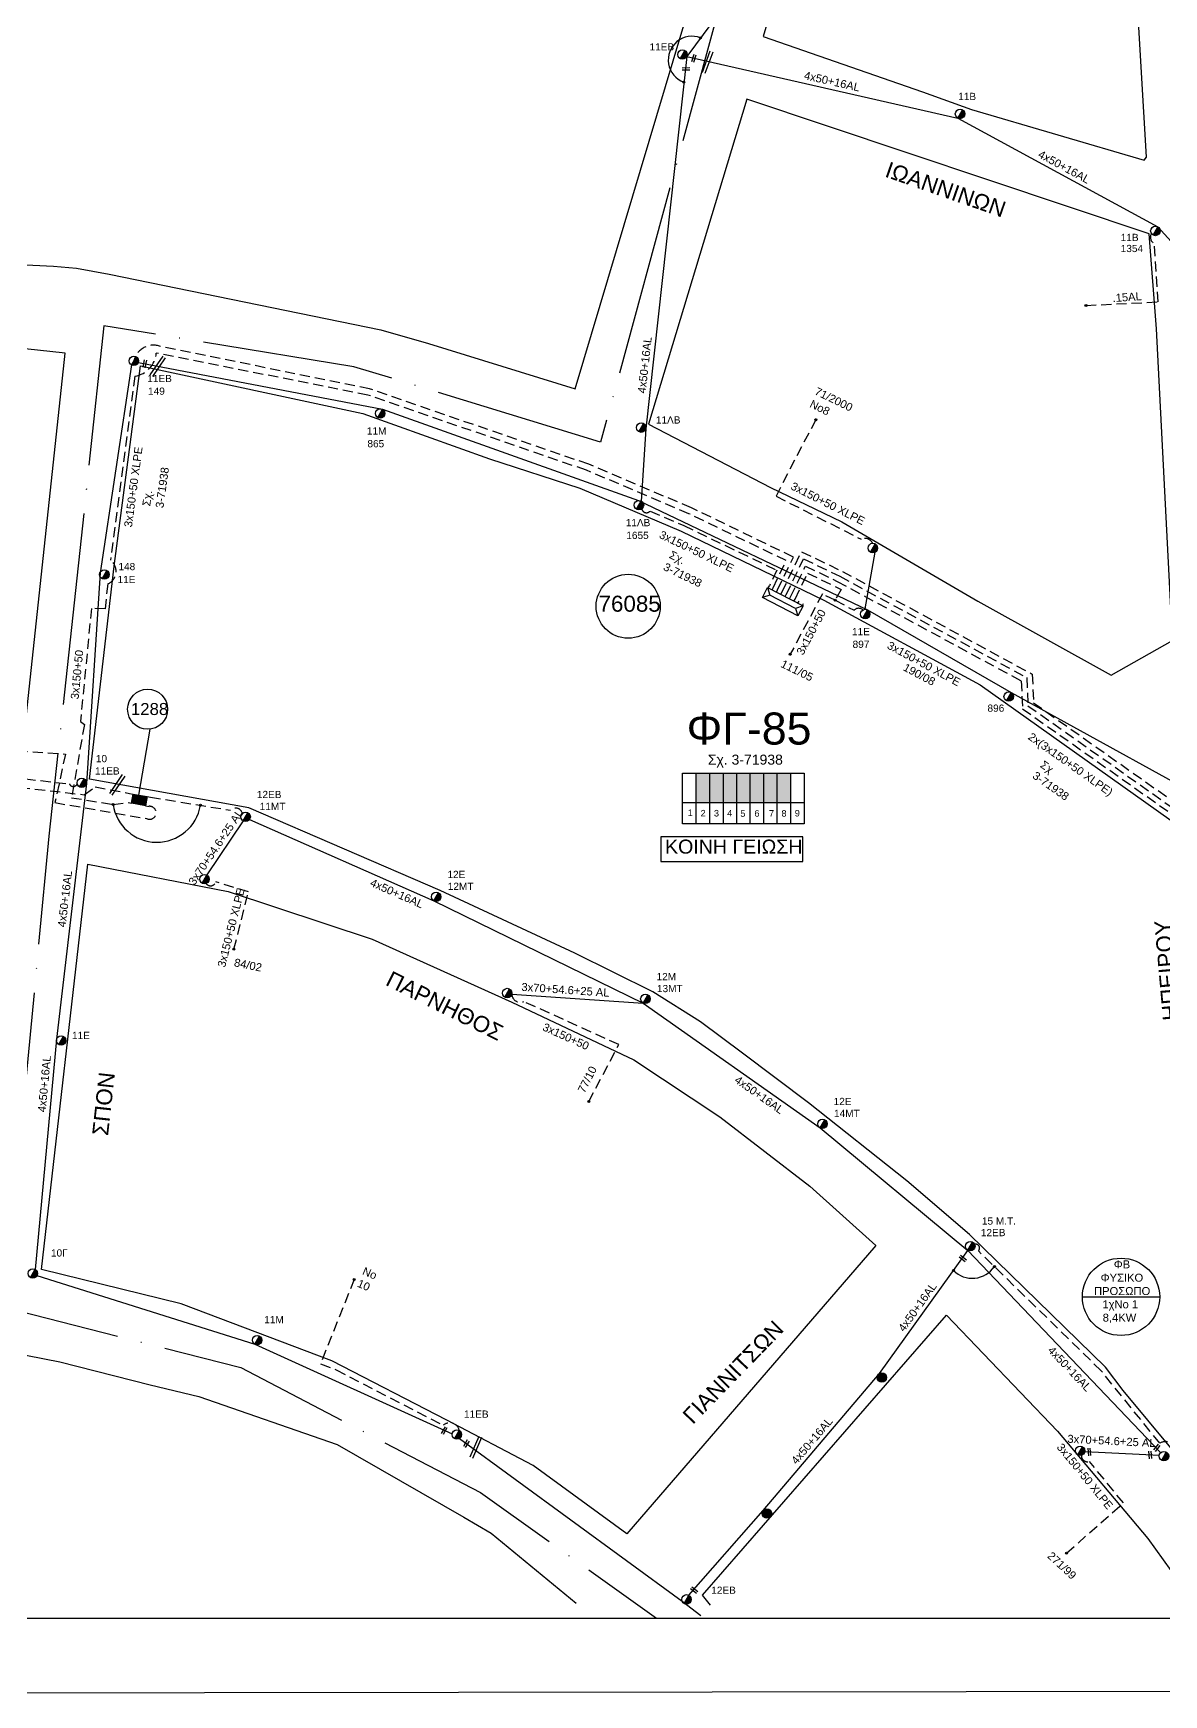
# Model space of a CAD drawing. Header units: millimetres. Extents: x -2590 to -1162, y 240 to 778.
# Drawn here: x -2421 to -2279.7, y 239.7 to 447.3 of the extents above; entities that cross this region are included whole.
import ezdxf
from ezdxf.enums import TextEntityAlignment as Align

# ---------------------------------------------------------------- set-up
doc = ezdxf.new("R2010")
doc.units = ezdxf.units.MM
doc.linetypes.add('ACAD_ISO04W100', pattern=[30, 24, -3, 0, -3])
doc.linetypes.add('DASHED', pattern=[19.05, 12.7, -6.35])
for name, color, linetype in [('3x150+50', 7, 'Continuous'), ('3x150+50 XLPE', 7, 'SYN_LINE'), ('4x16', 7, 'Continuous'), ('4x50+16AL', 7, 'Continuous'), ('Link Box 4 Διευθύνσεων', 7, 'Continuous'), ('Pillar OTE', 7, 'Continuous'), ('TEXT ΚΑΛΩΔΙΩΝ', 7, 'Continuous'), ('Άγνωστα', 7, 'Continuous'), ('ΑΓΝΩΣΤΟ ΕΝΑΕΡΙΟ ΚΑΛΩΔΙΟ', 7, 'Continuous'), ('ΑΓΝΩΣΤΟ ΥΠΟΓΕΙΟ ΚΑΛΩΔΙΟ', 7, 'DASHED'), ('Επιγραφές - Σχήματα', 7, 'Continuous'), ('Καλώδια ΧΤ   3x150AL+50CU', 7, 'DASHED'), ('Μηχανική τομή', 7, 'Continuous'), ('ΠΙΝΑΚΙΔΑ', 7, 'Continuous'), ('Στύλος Ξύλινος', 7, 'Continuous'), ('Στύλος Ξύλινος @ 1', 7, 'Continuous'), ('Στύλος ΦΜ', 7, 'Continuous'), ('Στύλος ΦΜ @ 1', 7, 'Continuous'), ('Συνδέσεις', 7, 'Continuous'), ('Συνεστραμμένα ΧΤ   3x70+54.6+25 AL', 7, 'SYN_LINE'), ('Τομή', 7, 'Continuous'), ('ΥΠΟΒΑΘΡΟ ΔΕΗ', 7, 'Continuous'), ('Υποσταθμός πόλεως', 7, 'Continuous'), ('Υπόβαθρο ΔΕΗ', 7, 'Continuous'), ('Υπόγεια Καλώδια Δικτύου ΧΤ   .15', 7, 'DASHED')]:
    doc.layers.add(name, color=color, linetype=linetype)
doc.styles.add('arial', font='ARIAL.TTF')
doc.styles.get("Standard").update_dxf_attribs({"font": 'ARIAL.TTF'})
doc.linetypes.add('SYN_LINE', pattern='A,0.5,-0.0001,["/\\/\\/\\/",Standard,S=0.1,R=0,X=0,Y=-0.05],-0.25', length=0.7501)

# ---------------------------------------------------------------- blocks, each defined once
blk = doc.blocks.new('ΥΠΑΡΧΩΝ ΤΣΙΜΕΝΤΕΝΙΟΣ ΣΤΥΛΟΣ')
at = {"layer": 'Στύλος ΦΜ'}
blk.add_hatch(color=256, dxfattribs=at).paths.add_polyline_path([(-1.29, -2.28, 0.574793), (2.62, 0, 0.268822), (1.3, 2.27)])
blk.add_line((-1.29, -2.28), (1.3, 2.27), dxfattribs=at)
blk.add_circle((0, 0), 2.62, dxfattribs=at)
at = {"layer": 'Στύλος ΦΜ', "flags": 4}
for tag, p in [('ΑΡΙΘΜΟΣ', (-4.68, 8.05)), ('ΤΥΠΟΣ', (-4.91, 3.03))]:
    blk.add_attdef(tag, p, '', height=4, dxfattribs=at)
blk = doc.blocks.new('ΥΠΑΡΧΩΝ ΞΥΛΙΝΟΣ ΣΤΥΛΟΣ')
at = {"layer": 'Στύλος Ξύλινος'}
h = blk.add_hatch(color=256, dxfattribs=at)
h.paths.add_polyline_path([(-2.62, 0, 0.270008), (-1.29, -2.28), (1.3, 2.27, 0.576266)])
h.paths.add_polyline_path([(-1.29, -2.28, 0.574793), (2.62, 0, 0.268822), (1.3, 2.27)])
blk.add_line((-1.29, -2.28), (1.3, 2.27), dxfattribs=at)
blk.add_circle((0, 0), 2.62, dxfattribs=at)
at = {"layer": 'Στύλος Ξύλινος', "flags": 4}
for tag, p in [('ΑΡΙΘΜΟΣ', (-4.91, 8.6)), ('ΤΥΠΟΣ', (-4.85, 3.39))]:
    blk.add_attdef(tag, p, '', height=4, dxfattribs=at)
blk = doc.blocks.new('ΤΟΜΗ')
at = {"layer": 'Τομή', "ltscale": 40}
for p, q in [((-0.03, -1.92), (-11.4, -1.92)), ((-0.03, -3.42), (-11.4, -3.42))]:
    blk.add_line(p, q, dxfattribs=at)
blk = doc.blocks.new('ΥΠΟΣΤΑΘΜΟΣ ΠΟΛΕΩΣ 9 ΑΝΑΧΩΡΗΣΕΩΝ')
at = {"layer": 'Υποσταθμός πόλεως', "ltscale": 40}
for p, q in [((-9.63, -2.82), (-9.63, -4)), ((-7.12, -2.82), (-7.12, -4)), ((-4.84, -2.82), (-4.84, -4)), ((-2.36, -2.82), (-2.36, -4)), ((0.09, -2.82), (0.09, -4)), ((2.55, -2.82), (2.55, -4)), ((5.02, -2.82), (5.02, -4)), ((7.48, -2.82), (7.48, -4)), ((9.61, -2.82), (9.61, -4))]:
    blk.add_line(p, q, dxfattribs=at)
blk.add_lwpolyline([(-10.02, 2.82), (10.02, 2.82), (10.02, -2.82), (-10.02, -2.82)], close=True, dxfattribs=at)
for points in [[(-7.21, 0), (-10.02, 2.82)], [(-10.02, -2.82), (-7.21, 0)], [(-7.21, 0), (7.21, 0)], [(7.21, 0), (10.02, 2.82)], [(10.02, -2.82), (7.21, 0)]]:
    blk.add_lwpolyline(points, dxfattribs=at)
at = {"layer": 'Υποσταθμός πόλεως', "linetype": 'SYN_LINE', "ltscale": 40, "flags": 1}
for tag, p in [('ΜΕΤΑΣΧΗΜΑΤΙΣΜΟΣ', (10.79, 1.71)), ('ΙΣΧΥΣ', (10.77, -1.08)), ('ΑΡΙΘΜΟΣ', (10.89, -3.8))]:
    blk.add_attdef(tag, p, '', height=1.8, dxfattribs=at)
blk = doc.blocks.new('LINK BOX 4 ΑΝΑΧΩΡΗΣΕΩΝ')
at = {"layer": 'Link Box 4 Διευθύνσεων', "ltscale": 40}
blk.add_hatch(color=256, dxfattribs=at).paths.add_polyline_path([(-3.54, 0), (-3.54, -4.67), (3.54, -4.67), (3.54, 0)])
for p, q in [((-3.54, 0), (-5.33, 0)), ((5.33, 0), (3.54, 0)), ((-3.54, -4.67), (-5.33, -4.67)), ((5.33, -4.67), (3.54, -4.67))]:
    blk.add_line(p, q, dxfattribs=at)
blk.add_lwpolyline([(-3.54, -4.67), (-3.54, 0), (3.54, 0), (3.54, -4.67)], close=True, dxfattribs=at)
blk = doc.blocks.new('_ΣΥΝΔΕΣΗ')
at = {"layer": 'Συνδέσεις', "linetype": 'SYN_LINE', "ltscale": 40}
blk.add_hatch(color=256, dxfattribs=at).paths.add_polyline_path([(0.5, -0.01, 1), (-0.5, -0.01, 1)])
at = {"layer": 'Συνδέσεις'}
blk.add_circle((0, -0.01), 0.5, dxfattribs=at)
blk = doc.blocks.new('ΜΗΧΑΝΙΚΗ ΤΟΜΗ')
at = {"layer": 'Μηχανική τομή', "ltscale": 40}
for p, q in [((0, 0.76), (-3.79, 0.76)), ((0, -0.34), (-3.79, -0.34))]:
    blk.add_line(p, q, dxfattribs=at)

msp = doc.modelspace()

# ---------------------------------------------------------------- hatches: boundary and pattern name
at = {"layer": 'Καλώδια ΧΤ   3x150AL+50CU', "linetype": 'DASHED', "lineweight": -3, "ltscale": 0.2}
h = msp.add_hatch(color=1, dxfattribs=at)
h.dxf.hatch_style = 1
h.paths.add_polyline_path([(-2336.42, 354.89), (-2338.14, 354.89), (-2338.14, 351.21), (-2336.42, 351.21)])
h = msp.add_hatch(color=6, dxfattribs=at)
h.dxf.hatch_style = 1
h.paths.add_polyline_path([(-2336.42, 351.21), (-2334.7, 351.21), (-2334.7, 354.89), (-2336.42, 354.89)])
h = msp.add_hatch(color=5, dxfattribs=at)
h.dxf.hatch_style = 1
h.paths.add_polyline_path([(-2333.05, 354.89), (-2334.7, 354.89), (-2334.7, 351.21), (-2333.05, 351.21)])
h = msp.add_hatch(color=62, dxfattribs=at)
h.dxf.hatch_style = 1
h.paths.add_polyline_path([(-2333.05, 351.21), (-2331.36, 351.21), (-2331.36, 354.89), (-2333.05, 354.89)])
h = msp.add_hatch(color=133, dxfattribs=at)
h.dxf.hatch_style = 1
h.paths.add_polyline_path([(-2331.36, 351.21), (-2329.66, 351.2), (-2329.66, 354.89), (-2331.36, 354.89)])
h = msp.add_hatch(color=2, dxfattribs=at)
h.dxf.hatch_style = 1
h.paths.add_polyline_path([(-2329.69, 351.21), (-2327.99, 351.2), (-2327.99, 354.89), (-2329.69, 354.89)])
h = msp.add_hatch(color=151, dxfattribs=at)
h.dxf.hatch_style = 1
h.paths.add_polyline_path([(-2328.02, 351.21), (-2326.33, 351.2), (-2326.33, 354.89), (-2328.02, 354.89)])

# ---------------------------------------------------------------- linework, layer by layer
at = {"lineweight": -3, "ltscale": 0.2}
msp.add_line((-2289.86, 289.44), (-2280.19, 289.44), dxfattribs=at)
msp.add_circle((-2285.02, 289.44), 4.83, dxfattribs=at)
at = {"layer": '3x150+50', "color": 1, "linetype": 'DASHED', "lineweight": -3, "ltscale": 0.1}
msp.add_lwpolyline([(-2320.76, 376.49), (-2322.34, 377.28), (-2326.36, 369.74)], dxfattribs=at)
msp.add_lwpolyline([(-2320.76, 376.49), (-2318.38, 375.24, -0.413207), (-2317.29, 375.28, 5.032214)], format="xyb", dxfattribs=at)
at = {"layer": '3x150+50', "color": 133, "linetype": 'DASHED', "lineweight": -3, "ltscale": 0.1}
for points in [[(-2413.7, 375.48), (-2415.08, 361.36)], [(-2415.08, 361.36), (-2414.58, 360.98), (-2416.2, 351.82), (-2410.99, 350.98), (-2409.13, 351.21)]]:
    msp.add_lwpolyline(points, dxfattribs=at)
msp.add_lwpolyline([(-2351.55, 313.85), (-2347.78, 320.96), (-2359.68, 326.35, -0.533832), (-2361.16, 327.27, 2.004916)], format="xyb", dxfattribs=at)
at = {"layer": '3x150+50 XLPE', "color": 133, "linetype": 'DASHED', "lineweight": -3, "ltscale": 0.1}
for points in [[(-2328.5, 378.06), (-2326.87, 381.44), (-2339.02, 387.3), (-2351.81, 392.73), (-2379.15, 402.13), (-2405.6, 407.37, -0.346696), (-2408.26, 404.5), (-2411.32, 381.51, -0.584664), (-2411.67, 378.54), (-2412, 375.41), (-2413.7, 375.48)], [(-2395.89, 332.88), (-2394.09, 340.05), (-2398.14, 341.29, -0.607866), (-2399.38, 341.09, 3.206159)], [(-2291.82, 257.41), (-2284.73, 263.69), (-2288.97, 268.88, -0.545947), (-2289.97, 269.64, -4.811355)]]:
    msp.add_lwpolyline(points, format="xyb", dxfattribs=at)
at = {"layer": '3x150+50 XLPE', "color": 5, "linetype": 'DASHED', "lineweight": -3, "ltscale": 0.1}
msp.add_lwpolyline([(-2327.95, 377.78), (-2325.96, 381.89), (-2338.69, 388.03), (-2351.53, 393.48), (-2378.93, 402.9), (-2405.06, 408.21), (-2405.06, 408.21, 0.456731), (-2408.39, 406.4, 7.182822)], format="xyb", dxfattribs=at)
at = {"layer": '3x150+50 XLPE', "color": 1, "linetype": 'DASHED', "lineweight": -3, "ltscale": 0.1}
msp.add_lwpolyline([(-2323.18, 399.05), (-2328.14, 389.5), (-2317.48, 384.11, -0.437401), (-2316.08, 383.61, -32.172353)], format="xyb", dxfattribs=at)
at = {"layer": '3x150+50 XLPE', "color": 62, "linetype": 'DASHED', "lineweight": -3, "ltscale": 0.1}
msp.add_lwpolyline([(-2344.92, 387.91, 0.624432), (-2343.89, 387.63), (-2339.68, 385.84), (-2328.04, 380.23), (-2328.97, 378.31)], format="xyb", dxfattribs=at)
at = {"layer": '3x150+50 XLPE', "color": 151, "linetype": 'DASHED', "lineweight": -3, "ltscale": 0.1}
msp.add_lwpolyline([(-2327.4, 377.49), (-2324.95, 382.56), (-2319.85, 380.1), (-2296.12, 367.26), (-2295.96, 363.68), (-2275.25, 349.07), (-2269.79, 349.62), (-2269.37, 346.99), (-2266.01, 347.36), (-2265.19, 342.26), (-2252.08, 343.98, 0.388201), (-2248.18, 343.9), (-2223.17, 346.75), (-2221, 327.62, 0.311598), (-2220.52, 323.51), (-2219.15, 312.49, 0.42194), (-2218.68, 308.98), (-2216.78, 292.15, -0.556819), (-2216.08, 291.19, 1.175374)], format="xyb", dxfattribs=at)
at = {"layer": '3x150+50 XLPE', "color": 6, "linetype": 'DASHED', "lineweight": -3, "ltscale": 0.1}
msp.add_lwpolyline([(-2326.86, 377.21), (-2324.7, 381.66), (-2320.17, 379.48), (-2296.8, 366.83), (-2296.65, 363.31), (-2275.6, 348.46), (-2268.99, 349.1, -0.278315), (-2266.41, 349.16), (-2262.47, 349.63), (-2262.32, 348.77)], format="xyb", dxfattribs=at)
at = {"layer": '3x150+50 XLPE', "color": 2, "linetype": 'DASHED', "lineweight": -3, "ltscale": 0.1}
msp.add_lwpolyline([(-2326.31, 376.93), (-2324.46, 380.77), (-2320.49, 378.85), (-2297.48, 366.41), (-2297.33, 362.93), (-2276.8, 348.45), (-2274.54, 309.77, 0.637715), (-2274.4, 307.36), (-2272.32, 271.93), (-2278.07, 269.98, 0.591777), (-2280.16, 271.14), (-2287.49, 280.19), (-2302.85, 295.18, 0.788003), (-2303.32, 296)], format="xyb", dxfattribs=at)
at = {"layer": '4x16', "color": 6, "linetype": 'DASHED', "lineweight": -3, "ltscale": 0.1}
msp.add_lwpolyline([(-2423.69, 354.92, -0.575282), (-2423.76, 354), (-2423.77, 353.65), (-2422.05, 353.44), (-2421.95, 354.16), (-2416.45, 353.54, 0.657116), (-2415.48, 353.53, 8.056037)], format="xyb", dxfattribs=at)
at = {"layer": '4x50+16AL', "color": 62, "linetype": 'Continuous', "lineweight": -3, "ltscale": 0.1}
msp.add_lwpolyline([(-2326.92, 461.13), (-2339.3, 444.43), (-2344.42, 397.93), (-2344.98, 388.89)], dxfattribs=at)
at = {"layer": '4x50+16AL', "color": 30, "linetype": 'Continuous', "lineweight": -3, "ltscale": 0.1}
msp.add_lwpolyline([(-2339.3, 444.43), (-2305.43, 436.74), (-2280.44, 423.16), (-2272.19, 414.07)], dxfattribs=at)
at = {"layer": '4x50+16AL', "color": 5, "linetype": 'Continuous', "lineweight": -3, "ltscale": 0.1}
for points in [[(-2408.68, 405.89), (-2412.63, 379.93), (-2414.33, 353.59), (-2418.07, 321.63), (-2420.74, 292.88)], [(-2420.51, 292.1), (-2393.28, 283.52), (-2368.6, 272.33)]]:
    msp.add_lwpolyline(points, dxfattribs=at)
at = {"layer": '4x50+16AL', "color": 133, "linetype": 'Continuous', "lineweight": -3, "ltscale": 0.1}
msp.add_lwpolyline([(-2393.96, 349.08), (-2370.91, 338.92), (-2344.76, 326.15), (-2322.63, 310.55), (-2304.15, 295.25), (-2280.06, 269.95)], dxfattribs=at)
at = {"layer": '4x50+16AL', "color": 2, "linetype": 'Continuous', "lineweight": -3, "ltscale": 0.1}
for points in [[(-2339.05, 252.15), (-2329.73, 262.75), (-2315.22, 279.86), (-2304.15, 295.25)], [(-2367.69, 271.74), (-2339.88, 251.41), (-2337.55, 249.61)]]:
    msp.add_lwpolyline(points, dxfattribs=at)
at = {"layer": 'Pillar OTE', "lineweight": -3, "ltscale": 40}
for points in [[(-2339.81, 348.57), (-2339.81, 354.89), (-2324.64, 354.89), (-2324.64, 348.56), (-2339.81, 348.57)], [(-2338.14, 348.57), (-2338.14, 354.89)], [(-2336.42, 348.57), (-2336.42, 354.89)], [(-2334.7, 348.57), (-2334.7, 354.89)], [(-2333.05, 348.57), (-2333.05, 354.89)], [(-2331.36, 348.56), (-2331.36, 354.89)], [(-2329.66, 348.56), (-2329.66, 354.89)], [(-2327.99, 348.56), (-2327.99, 354.89)], [(-2326.3, 348.56), (-2326.3, 354.89)], [(-2339.81, 351.21), (-2324.64, 351.2)]]:
    msp.add_lwpolyline(points, dxfattribs=at)
at = {"layer": 'ΑΓΝΩΣΤΟ ΕΝΑΕΡΙΟ ΚΑΛΩΔΙΟ', "color": 62, "linetype": 'Continuous', "lineweight": -3, "ltscale": 0.1}
msp.add_lwpolyline([(-2407.83, 406.22), (-2377.34, 400.35), (-2345.31, 388.97), (-2316.7, 375.28), (-2298.76, 364.96), (-2268.81, 348.47)], dxfattribs=at)
at = {"layer": 'ΑΓΝΩΣΤΟ ΕΝΑΕΡΙΟ ΚΑΛΩΔΙΟ', "color": 1, "linetype": 'SYN_LINE', "lineweight": -3, "ltscale": 9}
msp.add_lwpolyline([(-2317, 375.43), (-2315.74, 382.51)], dxfattribs=at)
at = {"layer": 'ΑΓΝΩΣΤΟ ΥΠΟΓΕΙΟ ΚΑΛΩΔΙΟ', "color": 1, "linetype": 'DASHED', "lineweight": -3, "ltscale": 0.1}
msp.add_lwpolyline([(-2325.76, 376.64), (-2324.2, 379.87), (-2320.01, 377.85), (-2320.76, 376.49)], dxfattribs=at)
at = {"layer": 'ΑΓΝΩΣΤΟ ΥΠΟΓΕΙΟ ΚΑΛΩΔΙΟ', "color": 5, "linetype": 'DASHED', "lineweight": -3, "ltscale": 0.1}
for points in [[(-2426.02, 352.23), (-2432.75, 352.76), (-2432.45, 358.28), (-2416.95, 357.27), (-2418.26, 351.2), (-2406.81, 349.21, 1.333907), (-2406.51, 350.74, 0.923813)], [(-2380.87, 291.61), (-2385.07, 281.06), (-2383.13, 280.34), (-2369.73, 273.39, -0.569212), (-2367.72, 272.74, 4.74025)]]:
    msp.add_lwpolyline(points, format="xyb", dxfattribs=at)
at = {"layer": 'ΑΓΝΩΣΤΟ ΥΠΟΓΕΙΟ ΚΑΛΩΔΙΟ', "color": 62, "linetype": 'DASHED', "lineweight": -3, "ltscale": 0.1}
msp.add_lwpolyline([(-2424.48, 354.98, -0.529912), (-2424.51, 354.03), (-2424.55, 353.32), (-2414.62, 352.19), (-2413.22, 353.16), (-2408.93, 352.36)], format="xyb", dxfattribs=at)
at = {"layer": 'Επιγραφές - Σχήματα', "color": 173, "lineweight": -3}
msp.add_lwpolyline([(-2342.55, 343.83), (-2324.8, 343.83), (-2324.8, 346.92), (-2342.55, 346.92)], close=True, dxfattribs=at)
at = {"layer": 'ΠΙΝΑΚΙΔΑ', "linetype": 'Continuous', "lineweight": -3, "ltscale": 0.1}
msp.add_lwpolyline([(-1161.6, 241.57), (-2590.11, 239.72), (-2590.12, 761.97), (-1161.61, 763.82)], close=True, dxfattribs=at)
at = {"layer": 'ΠΙΝΑΚΙΔΑ', "linetype": 'Continuous', "lineweight": -3}
msp.add_lwpolyline([(-2586.4, 249.27), (-1235.78, 249.27), (-1235.78, 758.19), (-2586.4, 758.19)], close=True, dxfattribs=at)
at = {"layer": 'Συνεστραμμένα ΧΤ   3x70+54.6+25 AL', "color": 133, "linetype": 'SYN_LINE', "lineweight": -3, "ltscale": 10}
for points in [[(-2394.73, 348.92), (-2399.29, 342.16)], [(-2361.16, 327.27), (-2344.76, 326.15)], [(-2289.56, 270.11), (-2280.23, 269.64)]]:
    msp.add_lwpolyline(points, dxfattribs=at)
at = {"layer": 'ΥΠΟΒΑΘΡΟ ΔΕΗ', "linetype": 'ACAD_ISO04W100', "lineweight": 30, "flags": 128}
msp.add_lwpolyline([(-2581.14, 758.19), (-2541.76, 714.97), (-2385, 661.28), (-2294.54, 600.03), (-2350.06, 396.26), (-2380.89, 405.68), (-2412.14, 410.77), (-2419.02, 347.03), (-2424.6, 288.14), (-2395.05, 280.6), (-2365.08, 264.99), (-2343.08, 249.27)], dxfattribs=at)
at = {"layer": 'ΥΠΟΒΑΘΡΟ ΔΕΗ', "lineweight": -3}
for points in [[(-2540.27, 428.63), (-2534.84, 409.43), (-2514.32, 414), (-2497.24, 416.54), (-2490.53, 417.6), (-2481.79, 418.45), (-2459.82, 420.22), (-2418.44, 418.22), (-2415.56, 418.01), (-2411.48, 417.26), (-2377.54, 410.29), (-2371.57, 408.57), (-2353.26, 402.89), (-2339.9, 447.53), (-2333.63, 468.13), (-2329.69, 482.19), (-2323.51, 505.59), (-2318.62, 523.84), (-2313.08, 545.16), (-2308.26, 564.35), (-2302.19, 587.82)], [(-2329.76, 446.95), (-2309.82, 440.02), (-2303.69, 437.8), (-2282.14, 431.5), (-2281.84, 431.85), (-2283.15, 454.49), (-2285.03, 493.14), (-2316.13, 495.26), (-2321.72, 473.89), (-2329.76, 446.95)], [(-2281.51, 422.27), (-2331.79, 439.09), (-2344.07, 398.48), (-2328.81, 390.57), (-2319.91, 386.28), (-2302.93, 376.38), (-2286.26, 367.13), (-2278.58, 371.48), (-2280.6, 410.42), (-2281.51, 422.27)], [(-2532.48, 399.72), (-2525.1, 374.91), (-2518.22, 350.58), (-2505.65, 352.62), (-2497.32, 354.26), (-2486.35, 355.26), (-2477.13, 356.63), (-2460.31, 357.67), (-2452.55, 358.23), (-2447.48, 358.23), (-2422.46, 356.42), (-2416.97, 407.36), (-2436.65, 409.49), (-2439.18, 409.97), (-2456.66, 410.57), (-2476.55, 409.45), (-2497.39, 407.56), (-2513.31, 404.51), (-2532.48, 399.72)], [(-2413.94, 354.14), (-2410.85, 380.75), (-2407.58, 405.77), (-2379.79, 399.82), (-2363.95, 394.16), (-2352.67, 390.49), (-2340.01, 385.11), (-2322.17, 376.51), (-2302.61, 365.92), (-2277.48, 348.05)], [(-2278.6, 270.32), (-2284.74, 277.73), (-2286.97, 280.66), (-2303.95, 297.23), (-2311.78, 303.96), (-2324.08, 313.67), (-2332.35, 319.9), (-2337.57, 323.8), (-2343.55, 327.56), (-2353.3, 332.41), (-2370.12, 340.2), (-2394.05, 350.57), (-2413.94, 354.14)], [(-2419.95, 292.88), (-2414.15, 343.52), (-2396.62, 340.08), (-2378.62, 334.15), (-2361.16, 326.27), (-2345.92, 319.06), (-2335.16, 311.95), (-2323.9, 303.26), (-2315.67, 295.84), (-2346.77, 259.82), (-2358.5, 268.38), (-2369.29, 274.04), (-2383.65, 281.46), (-2402.49, 288.56), (-2419.95, 292.88)], [(-2336.35, 250.92), (-2337.33, 252.15), (-2306.85, 287.14), (-2292.94, 272.67), (-2281.65, 259.23), (-2275.91, 251.23)], [(-2547.08, 267.43), (-2520.37, 276.77), (-2504.05, 280.75), (-2490.23, 283.56), (-2478.8, 284.84), (-2460.49, 285.48), (-2447.9, 285.48), (-2431.73, 284.05), (-2417.66, 281.32), (-2406.35, 278.46), (-2400.26, 276.99), (-2383, 270.99), (-2367.14, 261.93), (-2363.75, 259.91), (-2353.12, 251.17)]]:
    msp.add_lwpolyline(points, dxfattribs=at)
at = {"layer": 'ΥΠΟΒΑΘΡΟ ΔΕΗ', "lineweight": -3, "ltscale": 0.1}
for centre, radius, start, end in [((-2338.66, 444.02), 2.95, 68.3382, 250.3223), ((-2405.53, 351.78), 5.53, 188.304, 350.5133), ((-2303.61, 295.09), 3.33, 225.04, 326.0276)]:
    msp.add_arc(centre, radius, start, end, dxfattribs=at)
at = {"layer": 'Υπόβαθρο ΔΕΗ', "lineweight": -3}
msp.add_lwpolyline([(-2407.79, 352.15), (-2406.36, 360.39)], dxfattribs=at)
at = {"layer": 'Υπόβαθρο ΔΕΗ', "lineweight": -3, "ltscale": 0.1}
msp.add_circle((-2346.62, 375.74), 4, dxfattribs=at)
at = {"layer": 'Υπόβαθρο ΔΕΗ', "lineweight": -3}
msp.add_circle((-2406.68, 362.87), 2.5, dxfattribs=at)
at = {"layer": 'Υπόγεια Καλώδια Δικτύου ΧΤ   .15', "color": 30, "linetype": 'DASHED', "lineweight": -3, "ltscale": 0.1}
msp.add_lwpolyline([(-2289.4, 413.33), (-2280.38, 413.77), (-2280.87, 421.05, -0.40557), (-2281.23, 422.32, -1.660315)], format="xyb", dxfattribs=at)
at = {"layer": 'Υπόγεια Καλώδια Δικτύου ΧΤ   .15', "color": 133, "linetype": 'DASHED', "lineweight": -3, "ltscale": 0.1}
msp.add_lwpolyline([(-2406.31, 351.89), (-2396.34, 350.25, -0.601061), (-2394.85, 349.85, -9.278688)], format="xyb", dxfattribs=at)

# ---------------------------------------------------------------- block references
at = {"layer": 'Link Box 4 Διευθύνσεων', "lineweight": -3, "xscale": 0.2499999999999998, "yscale": 0.2499999999999998, "zscale": 0.2499999999999998, "rotation": 169.8216407827534}
msp.add_blockref('LINK BOX 4 ΑΝΑΧΩΡΗΣΕΩΝ', (-2407.82, 350.97), dxfattribs=at)
at = {"layer": 'Μηχανική τομή', "lineweight": -3}
for p, xscale, yscale, zscale, rotation in [((-2338.24, 444.62), 0.2499999999999677, 0.2499999999999677, 0.2499999999999677, 71.59401087915568), ((-2339.86, 442.95), 0.2499999999999677, 0.2499999999999677, 0.2499999999999677, 180.6526184003978), ((-2407.16, 405.59), 0.2499999999999676, 0.2499999999999676, 0.2499999999999676, 258.7835591926275), ((-2305.13, 294.58), 0.2499999999999677, 0.2499999999999677, 0.2499999999999677, 142.2784227069346), ((-2369.34, 273.1), 0.2499999999999677, 0.2499999999999677, 0.2499999999999677, 60.21514970792458), ((-2366.58, 271.46), 0.2499999999999677, 0.2499999999999677, 0.2499999999999677, 60.21514970792458), ((-2288.99, 270.54), 0.2499999999999677, 0.2499999999999677, 0.2499999999999677, 94.93477285481352), ((-2281.38, 270.16), 0.2499999999999677, 0.2499999999999677, 0.2499999999999677, 94.93477285481352), ((-2280.22, 270.91), 0.2499999999999677, 0.2499999999999677, 0.2499999999999677, 50.04853669072928), ((-2338.73, 253.14), 0.2499999999999677, 0.2499999999999677, 0.2499999999999677, 142.2784227069346)]:
    msp.add_blockref('ΜΗΧΑΝΙΚΗ ΤΟΜΗ', p, dxfattribs=dict(at, xscale=xscale, yscale=yscale, zscale=zscale, rotation=rotation))
at = {"layer": 'Στύλος Ξύλινος @ 1', "lineweight": -3, "ltscale": 40, "xscale": 0.2250000000000227, "yscale": 0.2250000000000227, "zscale": 0.2250000000000227}
for p in [(-2314.91, 279.35), (-2329.27, 262.38)]:
    msp.add_blockref('ΥΠΑΡΧΩΝ ΞΥΛΙΝΟΣ ΣΤΥΛΟΣ', p, dxfattribs=at)
at = {"layer": 'Στύλος ΦΜ @ 1', "lineweight": -3, "ltscale": 40}
ref = msp.add_blockref('ΥΠΑΡΧΩΝ ΤΣΙΜΕΝΤΕΝΙΟΣ ΣΤΥΛΟΣ', (-2339.83, 444.68), dxfattribs=dict(at, xscale=0.2249999999999943, yscale=0.2249999999999943, zscale=0.2249999999999943))
ref.add_attrib('ΤΥΠΟΣ', '11EB', dxfattribs={"layer": 'Στύλος ΦΜ', "height": 0.9, "flags": 4}).set_placement((-2343.95, 444.92), align=Align.BOTTOM_LEFT)
ref = msp.add_blockref('ΥΠΑΡΧΩΝ ΤΣΙΜΕΝΤΕΝΙΟΣ ΣΤΥΛΟΣ', (-2305.14, 437.26), dxfattribs=dict(at, xscale=0.2249999999999943, yscale=0.2249999999999943, zscale=0.2249999999999943))
ref.add_attrib('ΤΥΠΟΣ', '11B', dxfattribs={"layer": 'Στύλος ΦΜ', "height": 0.9, "flags": 4}).set_placement((-2305.37, 438.73), align=Align.BOTTOM_LEFT)
ref = msp.add_blockref('ΥΠΑΡΧΩΝ ΤΣΙΜΕΝΤΕΝΙΟΣ ΣΤΥΛΟΣ', (-2280.73, 422.64), dxfattribs=dict(at, xscale=0.2249999999999943, yscale=0.2249999999999943, zscale=0.2249999999999943))
ref.add_attrib('ΤΥΠΟΣ', '11B', dxfattribs={"layer": 'Στύλος ΦΜ', "height": 0.9, "flags": 4}).set_placement((-2285.06, 421.11), align=Align.BOTTOM_LEFT)
ref.add_attrib('ΑΡΙΘΜΟΣ', '1354', (-2285.06, 420), dxfattribs={"layer": 'Στύλος ΦΜ', "height": 0.9, "flags": 4})
ref = msp.add_blockref('ΥΠΑΡΧΩΝ ΤΣΙΜΕΝΤΕΝΙΟΣ ΣΤΥΛΟΣ', (-2408.39, 406.4), dxfattribs=dict(at, xscale=0.2249999999999943, yscale=0.2249999999999943, zscale=0.2249999999999943))
ref.add_attrib('ΤΥΠΟΣ', '11EB', dxfattribs={"layer": 'Στύλος ΦΜ', "height": 0.9, "flags": 4}).set_placement((-2406.73, 403.48), align=Align.BOTTOM_LEFT)
ref.add_attrib('ΑΡΙΘΜΟΣ', '149', (-2406.63, 402.17), dxfattribs={"layer": 'Στύλος ΦΜ', "height": 0.9, "flags": 4})
ref = msp.add_blockref('ΥΠΑΡΧΩΝ ΤΣΙΜΕΝΤΕΝΙΟΣ ΣΤΥΛΟΣ', (-2377.63, 399.84), dxfattribs=dict(at, xscale=0.2249999999999943, yscale=0.2249999999999943, zscale=0.2249999999999943))
ref.add_attrib('ΤΥΠΟΣ', '11M', dxfattribs={"layer": 'Στύλος ΦΜ', "height": 0.9, "flags": 4}).set_placement((-2379.28, 396.93), align=Align.BOTTOM_LEFT)
ref.add_attrib('ΑΡΙΘΜΟΣ', '865', (-2379.21, 395.61), dxfattribs={"layer": 'Στύλος ΦΜ', "height": 0.9, "flags": 4})
ref = msp.add_blockref('ΥΠΑΡΧΩΝ ΤΣΙΜΕΝΤΕΝΙΟΣ ΣΤΥΛΟΣ', (-2344.99, 398.06), dxfattribs=dict(at, xscale=0.2249999999999943, yscale=0.2249999999999943, zscale=0.2249999999999943))
ref.add_attrib('ΤΥΠΟΣ', '11ΛB', dxfattribs={"layer": 'Στύλος ΦΜ', "height": 0.9, "flags": 4}).set_placement((-2343.16, 398.3), align=Align.BOTTOM_LEFT)
ref = msp.add_blockref('ΥΠΑΡΧΩΝ ΤΣΙΜΕΝΤΕΝΙΟΣ ΣΤΥΛΟΣ', (-2345.27, 388.38), dxfattribs=dict(at, xscale=0.2249999999999943, yscale=0.2249999999999943, zscale=0.2249999999999943))
ref.add_attrib('ΤΥΠΟΣ', '11ΛΒ', dxfattribs={"layer": 'Στύλος ΦΜ', "height": 0.9, "flags": 4}).set_placement((-2346.92, 385.47), align=Align.BOTTOM_LEFT)
ref.add_attrib('ΑΡΙΘΜΟΣ', '1655', (-2346.85, 384.15), dxfattribs={"layer": 'Στύλος ΦΜ', "height": 0.9, "flags": 4})
at = {"layer": 'Στύλος ΦΜ @ 1', "lineweight": -3, "ltscale": 40, "xscale": 0.2249999999999943, "yscale": 0.2249999999999943, "zscale": 0.2249999999999943}
for p in [(-2316.04, 383.02), (-2399.58, 341.65), (-2361.74, 327.41), (-2290.14, 270.2)]:
    msp.add_blockref('ΥΠΑΡΧΩΝ ΤΣΙΜΕΝΤΕΝΙΟΣ ΣΤΥΛΟΣ', p, dxfattribs=at)
at = {"layer": 'Στύλος ΦΜ @ 1', "lineweight": -3, "ltscale": 40}
ref = msp.add_blockref('ΥΠΑΡΧΩΝ ΤΣΙΜΕΝΤΕΝΙΟΣ ΣΤΥΛΟΣ', (-2412.09, 379.7), dxfattribs=dict(at, xscale=0.2249999999999943, yscale=0.2249999999999943, zscale=0.2249999999999943))
ref.add_attrib('ΤΥΠΟΣ', '11E', dxfattribs={"layer": 'Στύλος ΦΜ', "height": 0.9, "flags": 4}).set_placement((-2410.44, 378.37), align=Align.BOTTOM_LEFT)
ref.add_attrib('ΑΡΙΘΜΟΣ', '148', (-2410.33, 380.25), dxfattribs={"layer": 'Στύλος ΦΜ', "height": 0.9, "flags": 4})
ref = msp.add_blockref('ΥΠΑΡΧΩΝ ΤΣΙΜΕΝΤΕΝΙΟΣ ΣΤΥΛΟΣ', (-2316.99, 374.77), dxfattribs=dict(at, xscale=0.2249999999999943, yscale=0.2249999999999943, zscale=0.2249999999999943))
ref.add_attrib('ΤΥΠΟΣ', '11E', dxfattribs={"layer": 'Στύλος ΦΜ', "height": 0.9, "flags": 4}).set_placement((-2318.64, 371.85), align=Align.BOTTOM_LEFT)
ref.add_attrib('ΑΡΙΘΜΟΣ', '897', (-2318.57, 370.54), dxfattribs={"layer": 'Στύλος ΦΜ', "height": 0.9, "flags": 4})
ref = msp.add_blockref('ΥΠΑΡΧΩΝ ΤΣΙΜΕΝΤΕΝΙΟΣ ΣΤΥΛΟΣ', (-2299.06, 364.45), dxfattribs=dict(at, xscale=0.2249999999999943, yscale=0.2249999999999943, zscale=0.2249999999999943))
ref.add_attrib('ΑΡΙΘΜΟΣ', '896', (-2301.71, 362.56), dxfattribs={"layer": 'Στύλος ΦΜ', "height": 0.9, "flags": 4})
ref = msp.add_blockref('ΥΠΑΡΧΩΝ ΤΣΙΜΕΝΤΕΝΙΟΣ ΣΤΥΛΟΣ', (-2414.91, 353.68), dxfattribs=dict(at, xscale=0.2249999999999943, yscale=0.2249999999999943, zscale=0.2249999999999943))
ref.add_attrib('ΤΥΠΟΣ', '11EB', dxfattribs={"layer": 'Στύλος ΦΜ', "height": 0.9, "flags": 4}).set_placement((-2413.25, 354.44), align=Align.BOTTOM_LEFT)
ref.add_attrib('ΑΡΙΘΜΟΣ', '10', (-2413.15, 356.25), dxfattribs={"layer": 'Στύλος ΦΜ', "height": 0.9, "flags": 4})
ref = msp.add_blockref('ΥΠΑΡΧΩΝ ΤΣΙΜΕΝΤΕΝΙΟΣ ΣΤΥΛΟΣ', (-2394.43, 349.43), dxfattribs=dict(at, xscale=0.2249999999999943, yscale=0.2249999999999943, zscale=0.2249999999999943))
ref.add_attrib('ΤΥΠΟΣ', '12EB', dxfattribs={"layer": 'Στύλος ΦΜ', "height": 0.9, "flags": 4}).set_placement((-2393.03, 351.5), align=Align.BOTTOM_LEFT)
ref.add_attrib('ΑΡΙΘΜΟΣ', '11MT', (-2392.67, 350.28), dxfattribs={"layer": 'Στύλος ΦΜ', "height": 0.9, "flags": 4})
ref = msp.add_blockref('ΥΠΑΡΧΩΝ ΤΣΙΜΕΝΤΕΝΙΟΣ ΣΤΥΛΟΣ', (-2370.62, 339.43), dxfattribs=dict(at, xscale=0.2249999999999943, yscale=0.2249999999999943, zscale=0.2249999999999943))
ref.add_attrib('ΤΥΠΟΣ', '12E', dxfattribs={"layer": 'Στύλος ΦΜ', "height": 0.9, "flags": 4}).set_placement((-2369.21, 341.51), align=Align.BOTTOM_LEFT)
ref.add_attrib('ΑΡΙΘΜΟΣ', '12MT', (-2369.17, 340.29), dxfattribs={"layer": 'Στύλος ΦΜ', "height": 0.9, "flags": 4})
ref = msp.add_blockref('ΥΠΑΡΧΩΝ ΤΣΙΜΕΝΤΕΝΙΟΣ ΣΤΥΛΟΣ', (-2344.47, 326.67), dxfattribs=dict(at, xscale=0.2249999999999943, yscale=0.2249999999999943, zscale=0.2249999999999943))
ref.add_attrib('ΤΥΠΟΣ', '12M', dxfattribs={"layer": 'Στύλος ΦΜ', "height": 0.9, "flags": 4}).set_placement((-2343.07, 328.74), align=Align.BOTTOM_LEFT)
ref.add_attrib('ΑΡΙΘΜΟΣ', '13MT', (-2343.02, 327.52), dxfattribs={"layer": 'Στύλος ΦΜ', "height": 0.9, "flags": 4})
ref = msp.add_blockref('ΥΠΑΡΧΩΝ ΤΣΙΜΕΝΤΕΝΙΟΣ ΣΤΥΛΟΣ', (-2417.5, 321.48), dxfattribs=dict(at, xscale=0.2249999999999943, yscale=0.2249999999999943, zscale=0.2249999999999943))
ref.add_attrib('ΤΥΠΟΣ', '11E', dxfattribs={"layer": 'Στύλος ΦΜ', "height": 0.9, "flags": 4}).set_placement((-2416.13, 321.39), align=Align.BOTTOM_LEFT)
ref = msp.add_blockref('ΥΠΑΡΧΩΝ ΤΣΙΜΕΝΤΕΝΙΟΣ ΣΤΥΛΟΣ', (-2322.34, 311.06), dxfattribs=dict(at, xscale=0.2249999999999943, yscale=0.2249999999999943, zscale=0.2249999999999943))
ref.add_attrib('ΤΥΠΟΣ', '12E', dxfattribs={"layer": 'Στύλος ΦΜ', "height": 0.9, "flags": 4}).set_placement((-2320.94, 313.14), align=Align.BOTTOM_LEFT)
ref.add_attrib('ΑΡΙΘΜΟΣ', '14MT', (-2320.89, 311.92), dxfattribs={"layer": 'Στύλος ΦΜ', "height": 0.9, "flags": 4})
ref = msp.add_blockref('ΥΠΑΡΧΩΝ ΤΣΙΜΕΝΤΕΝΙΟΣ ΣΤΥΛΟΣ', (-2303.86, 295.77), dxfattribs=dict(at, xscale=0.2249999999999943, yscale=0.2249999999999943, zscale=0.2249999999999943))
ref.add_attrib('ΤΥΠΟΣ', '12EB', dxfattribs={"layer": 'Στύλος ΦΜ', "height": 0.9, "flags": 4}).set_placement((-2302.54, 296.75), align=Align.BOTTOM_LEFT)
ref.add_attrib('ΑΡΙΘΜΟΣ', '15 Μ.Τ.', (-2302.41, 298.47), dxfattribs={"layer": 'Στύλος ΦΜ', "height": 0.9, "flags": 4})
ref = msp.add_blockref('ΥΠΑΡΧΩΝ ΤΣΙΜΕΝΤΕΝΙΟΣ ΣΤΥΛΟΣ', (-2421.03, 292.37), dxfattribs=dict(at, xscale=0.2249999999999943, yscale=0.2249999999999943, zscale=0.2249999999999943))
ref.add_attrib('ΤΥΠΟΣ', '10Γ', dxfattribs={"layer": 'Στύλος ΦΜ', "height": 0.9, "flags": 4}).set_placement((-2418.76, 294.21), align=Align.BOTTOM_LEFT)
ref = msp.add_blockref('ΥΠΑΡΧΩΝ ΤΣΙΜΕΝΤΕΝΙΟΣ ΣΤΥΛΟΣ', (-2392.99, 284.04), dxfattribs=dict(at, xscale=0.2249999999999943, yscale=0.2249999999999943, zscale=0.2249999999999943))
ref.add_attrib('ΤΥΠΟΣ', '11M', dxfattribs={"layer": 'Στύλος ΦΜ', "height": 0.9, "flags": 4}).set_placement((-2392.11, 285.87), align=Align.BOTTOM_LEFT)
ref = msp.add_blockref('ΥΠΑΡΧΩΝ ΤΣΙΜΕΝΤΕΝΙΟΣ ΣΤΥΛΟΣ', (-2368.02, 272.23), dxfattribs=dict(at, xscale=0.2249999999999943, yscale=0.2249999999999943, zscale=0.2249999999999943))
ref.add_attrib('ΤΥΠΟΣ', '11EB', dxfattribs={"layer": 'Στύλος ΦΜ', "height": 0.9, "flags": 4}).set_placement((-2367.14, 274.07), align=Align.BOTTOM_LEFT)
ref = msp.add_blockref('ΥΠΑΡΧΩΝ ΤΣΙΜΕΝΤΕΝΙΟΣ ΣΤΥΛΟΣ', (-2279.65, 269.54), dxfattribs=dict(at, xscale=0.2249999999999943, yscale=0.2249999999999943, zscale=0.2249999999999943))
ref.add_attrib('ΤΥΠΟΣ', '11EB', dxfattribs={"layer": 'Στύλος ΦΜ', "height": 0.9, "flags": 4}).set_placement((-2278.33, 273.1), align=Align.BOTTOM_LEFT)
ref.add_attrib('ΑΡΙΘΜΟΣ', '16', (-2278.2, 271.32), dxfattribs={"layer": 'Στύλος ΦΜ', "height": 0.9, "flags": 4})
ref = msp.add_blockref('ΥΠΑΡΧΩΝ ΤΣΙΜΕΝΤΕΝΙΟΣ ΣΤΥΛΟΣ', (-2339.34, 251.64), dxfattribs=dict(at, xscale=0.2249999999999943, yscale=0.2249999999999943, zscale=0.2249999999999943))
ref.add_attrib('ΤΥΠΟΣ', '12EB', dxfattribs={"layer": 'Στύλος ΦΜ', "height": 0.9, "flags": 4}).set_placement((-2336.24, 252.06), align=Align.BOTTOM_LEFT)
at = {"layer": 'Συνδέσεις', "lineweight": -3, "xscale": 0.25, "yscale": 0.25, "zscale": 0.25}
for p in [(-2337.57, 446.77), (-2339.65, 441.24), (-2289.4, 413.33), (-2323.18, 399.06), (-2320.75, 376.5), (-2326.36, 369.74), (-2410.99, 350.98), (-2400.08, 350.87), (-2395.89, 332.89), (-2351.54, 313.85), (-2305.96, 292.73), (-2300.84, 293.22), (-2380.87, 291.61), (-2291.82, 257.41)]:
    msp.add_blockref('_ΣΥΝΔΕΣΗ', p, dxfattribs=at)
at = {"layer": 'Τομή', "lineweight": -3, "xscale": 0.2499999999999996, "yscale": 0.2499999999999996, "zscale": 0.2499999999999996}
for p, rotation in [((-2336.85, 445.28), 69.93236658184156), ((-2405.18, 407.29), 55.59427874515659), ((-2410.24, 354.98), 55.59427874515659), ((-2365.74, 272.2), 66.86901483334518)]:
    msp.add_blockref('ΤΟΜΗ', p, dxfattribs=dict(at, rotation=rotation))
at = {"layer": 'Υποσταθμός πόλεως', "lineweight": -3, "xscale": 0.2499999999999997, "yscale": 0.2499999999999997, "zscale": 0.2499999999999997, "rotation": 152.551654796103}
msp.add_blockref('ΥΠΟΣΤΑΘΜΟΣ ΠΟΛΕΩΣ 9 ΑΝΑΧΩΡΗΣΕΩΝ', (-2327.3, 376.31), dxfattribs=at)

# ---------------------------------------------------------------- texts
at = {"lineweight": -3, "ltscale": 30, "char_height": 0.817, "width": 5.6286, "attachment_point": 1}
for s, insert in [('1', (-2339.18, 350.35)), ('2', (-2337.56, 350.29)), ('3', (-2335.9, 350.29)), ('4', (-2334.25, 350.29)), ('5', (-2332.6, 350.25)), ('6', (-2330.84, 350.26)), ('7', (-2329.02, 350.26)), ('8', (-2327.46, 350.27)), ('9', (-2325.8, 350.29))]:
    msp.add_mtext(s, dxfattribs=dict(at, insert=insert))
at = {"layer": 'TEXT ΚΑΛΩΔΙΩΝ', "linetype": 'Continuous', "lineweight": -3, "ltscale": 0.1}
for s, rotation, p in [('4x50+16AL', 347.2139, (-2321.13, 441.33)), ('4x50+16AL', 331.4651, (-2292.13, 430.65)), ('.15AL', 3.8873, (-2284.26, 414.37)), ('4x50+16AL', 83.7172, (-2344.55, 405.89)), ('3x150+50 XLPE', 82.4028, (-2408.47, 390.65)), ('3x150+50 XLPE', 333.1927, (-2321.65, 388.58)), ('3x150+50 XLPE', 334.2422, (-2338.06, 382.59)), ('3x150+50', 61.9952, (-2323.75, 372.51)), ('3x150+50', 84.4458, (-2415.51, 367.2)), ('3x150+50 XLPE', 331.5873, (-2309.66, 368.56)), ('2x(3x150+50 XLPE)', 324.8008, (-2291.32, 356)), ('3x70+54.6+25 AL', 55.9751, (-2398.15, 345.64)), ('4x50+16AL', 83.3209, (-2417.02, 339.17)), ('3x150+50 XLPE', 75.873, (-2396.25, 335.58)), ('4x50+16AL', 336.2168, (-2375.52, 339.86)), ('3x70+54.6+25 AL', 356.1183, (-2354.45, 327.81)), ('3x150+50', 335.6183, (-2354.4, 321.98)), ('4x50+16AL', 84.6907, (-2419.59, 316.06)), ('4x50+16AL', 324.8144, (-2330.23, 314.69)), ('4x50+16AL', 54.2864, (-2310.47, 288.17)), ('4x50+16AL', 313.5866, (-2291.44, 280.45)), ('4x50+16AL', 49.6886, (-2323.66, 271.46)), ('3x70+54.6+25 AL', 357.1131, (-2286.21, 271.44)), ('3x150+50 XLPE', 309.248, (-2289.53, 267.02))]:
    msp.add_text(s, height=1, rotation=rotation, dxfattribs=at).set_placement(p, align=Align.MIDDLE_CENTER)
at = {"layer": 'Άγνωστα', "color": 7, "lineweight": -3, "char_height": 1, "attachment_point": 1}
for s, insert, rotation in [('71/2000', (-2322.97, 403.16), 334), ('No8', (-2323.59, 401.57), 334), ('111/05', (-2327.21, 369.1), 334), ('190/08', (-2311.88, 368.66), 332), ('84/02', (-2395.74, 331.75), 348.4504), ('77/10', (-2352.98, 315.28), 62.9421), ('271/99', (-2293.63, 257.68), 317.1734)]:
    msp.add_mtext_dynamic_manual_height_columns(s, width=1.8, gutter_width=0, heights=[0.73], dxfattribs=dict(at, insert=insert, rotation=rotation))
at = {"layer": 'Άγνωστα', "color": 7, "lineweight": -3}
note = msp.add_mtext_dynamic_manual_height_columns('Σχ. ', width=1.8, gutter_width=0, heights=[0.73, 0], dxfattribs=dict(at, insert=(-2407.61, 386.55), char_height=1, attachment_point=1, rotation=82))
for column, words in zip(note.columns.linked_columns, ['3-71938']):
    column.text = words
note = msp.add_mtext_dynamic_manual_height_columns('Σχ. ', width=1.8, gutter_width=0, heights=[0.73, 0], dxfattribs=dict(at, insert=(-2342.77, 383.51), char_height=1, attachment_point=1, rotation=334))
for column, words in zip(note.columns.linked_columns, ['3-71938']):
    column.text = words
at = {"layer": 'Άγνωστα', "color": 7, "lineweight": -3, "width": 4.551914400963142e-14, "attachment_point": 1}
for s, insert, char_height in [('1288', (-2408.77, 363.65), 1.5), ('Σχ. 3-71938', (-2336.66, 357.2), 1.25)]:
    msp.add_mtext(s, dxfattribs=dict(at, insert=insert, char_height=char_height))
at = {"layer": 'Άγνωστα', "color": 7, "lineweight": -3}
note = msp.add_mtext_dynamic_manual_height_columns('Σχ ', width=1.8, gutter_width=0, heights=[0.73, 0], dxfattribs=dict(at, insert=(-2296.12, 357.56), char_height=1, attachment_point=1, rotation=325))
for column, words in zip(note.columns.linked_columns, ['3-71938']):
    column.text = words
note = msp.add_mtext_dynamic_manual_height_columns('No ', width=1.8, gutter_width=0, heights=[0.73, 0], dxfattribs=dict(at, insert=(-2381.2, 293.9), char_height=1, attachment_point=1, rotation=337.1502))
for column, words in zip(note.columns.linked_columns, ['10']):
    column.text = words
at = {"layer": 'Επιγραφές - Σχήματα', "color": 173, "lineweight": -3, "insert": (-2342.01, 346.58), "char_height": 1.75, "width": 17.5655, "attachment_point": 1}
msp.add_mtext('KOINH ΓΕΙΩΣΗ', dxfattribs=at)
at = {"layer": 'ΥΠΟΒΑΘΡΟ ΔΕΗ', "lineweight": -3, "ltscale": 40, "char_height": 2, "width": 26.3134, "attachment_point": 1, "style": 'arial'}
for s, insert, rotation in [('ΙΩΑΝΝΙΝΩΝ', (-2314, 431.35), 340.7571), ('ΗΠΕΙΡΟΥ', (-2279.77, 323.88), 94.994), ('ΠΑΡΝΗΘΟΣ', (-2376.18, 330.25), 333.5173), ('ΣΠΟΝ', (-2413.62, 309.73), 83.7159), ('ΓΙΑΝΝΙΤΣΩΝ', (-2339.99, 274.81), 45.7855)]:
    msp.add_mtext(s, dxfattribs=dict(at, insert=insert, rotation=rotation))
at = {"layer": 'Υπόβαθρο ΔΕΗ', "lineweight": -3, "width": 84.6573, "attachment_point": 1}
for s, insert, char_height in [('76085', (-2350.32, 377.06), 2), ('ΦΓ-85', (-2339.32, 362.46), 4)]:
    msp.add_mtext(s, dxfattribs=dict(at, insert=insert, char_height=char_height))
at = {"layer": 'Υπόβαθρο ΔΕΗ', "lineweight": -3, "char_height": 1, "attachment_point": 1}
for s, heights, insert in [('{\\W8.64836; }ΦΒ \\P{\\W4.42067; }ΦΥΣΙΚΟ \\P{\\W2.28183; }ΠΡΟΣΩΠΟ', [9.11], (-2289.28, 294)), ('{\\W5.64925; }1χΝο 1\\P{\\W5.75643; }8,4KW', [0], (-2289.54, 289.01))]:
    msp.add_mtext_dynamic_manual_height_columns(s, width=17.2548, gutter_width=12.5, heights=heights, dxfattribs=dict(at, insert=insert))

doc.saveas('drawing.dxf')
